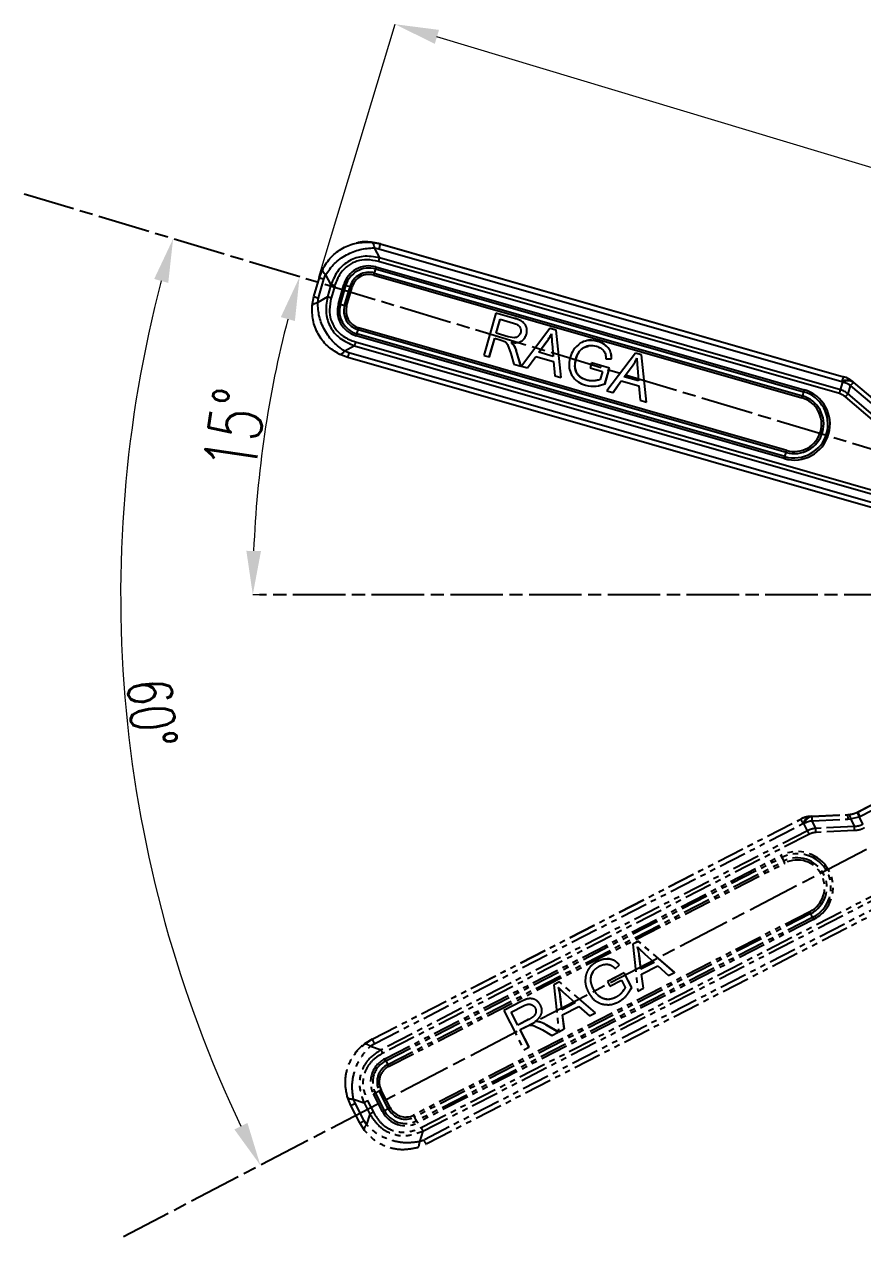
# Model space of a CAD drawing. Header units: millimetres. Extents: x 1726 to 4771, y 590 to 2743.
# Drawn here: x 4107.9 to 4299.6, y 1111.1 to 1388.3 of the extents above; entities that cross this region are included whole.
import ezdxf

# ---------------------------------------------------------------- set-up
doc = ezdxf.new("R2010")
doc.units = ezdxf.units.MM
doc.linetypes.add('AM_ISO08W050', pattern=[18, 12, -1.5, 3, -1.5])
doc.linetypes.add('PHANTOM', pattern=[12.7, 6.35, -1.27, 1.27, -1.27, 1.27, -1.27])
for name, color, linetype, lineweight in [('AM_5', 3, 'Continuous', 25), ('AM_7', 4, 'AM_ISO08W050', 25), ('标注', 3, 'Continuous', 13)]:
    doc.layers.add(name, color=color, linetype=linetype, lineweight=lineweight)
doc.styles.add('SLDTEXTSTYLE1', font='txt.shx', dxfattribs={"width": 0.7, "bigfont": 'gbcbig.shx'})
doc.dimstyles.new('SLDDIMSTYLE12$0', dxfattribs={"dimtxt": 12, "dimasz": 10, "dimexe": 0, "dimexo": 0.0625, "dimgap": 0.875, "dimtad": 1, "dimdec": 1, "dimlfac": 1.8, "dimrnd": 1e-09, "dimzin": 12, "dimdsep": 46, "dimtxsty": 'SLDTEXTSTYLE1', "dimcen": 0.09, "dimdle": 8.16, "dimclrd": 3, "dimclre": 3, "dimadec": 0, "dimazin": 3, "dimtfac": 1, "dimtdec": 1, "dimtofl": 0, "dimtmove": 0, "dimatfit": 3, "dimfxl": 0, "dimfrac": 2, "dimtolj": 1, "dimlwd": 5, "dimlwe": 5, "dimarcsym": 0})
doc.dimstyles.new('SLDDIMSTYLE12$2', dxfattribs={"dimtxt": 12, "dimasz": 10, "dimexe": 0, "dimexo": 0.0625, "dimgap": 0.875, "dimtad": 1, "dimdec": 1, "dimlfac": 1.8, "dimrnd": 1e-09, "dimzin": 12, "dimdsep": 46, "dimtxsty": 'SLDTEXTSTYLE1', "dimcen": 0.09, "dimdle": 8.16, "dimclrd": 3, "dimclre": 3, "dimadec": 0, "dimazin": 3, "dimtfac": 1, "dimtdec": 1, "dimtofl": 0, "dimtmove": 0, "dimatfit": 3, "dimfxl": 0, "dimfrac": 2, "dimtolj": 1, "dimlwd": 5, "dimlwe": 5, "dimarcsym": 0})

# ---------------------------------------------------------------- blocks, each defined once
blk = doc.blocks.new('*D54')
at = {"layer": 'Defpoints', "color": 0, "transparency": 16777216}
for p in [(4107.88, 1349.53), (4130.09, 1267.73), (4412.15, 1257.89), (4412.15, 1257.89), (4130.54, 1111.11)]:
    blk.add_point(p, dxfattribs=at)
at = {"layer": '标注', "color": 3, "linetype": 'Continuous', "lineweight": 5, "transparency": 16777216}
blk.add_arc((4412.15, 1257.89), 282.23, 165.2686, 205.498, dxfattribs=at)
at = {"layer": '标注', "color": 3, "transparency": 16777216}
for points in [[(4137.59, 1330.11), (4140.8, 1329.2), (4141.91, 1339.28)], [(4158.9, 1137.14), (4155.92, 1135.65), (4161.87, 1127.44)]]:
    blk.add_solid(points, dxfattribs=at)
at = {"layer": '标注', "color": 0, "transparency": 16777216, "insert": (4137.11, 1230.91), "char_height": 10, "attachment_point": 5, "rotation": 275.601, "style": 'SLDTEXTSTYLE1'}
blk.add_mtext('\\A1;60%%D', dxfattribs=at)
blk = doc.blocks.new('*D55')
at = {"layer": 'AM_5', "color": 3, "lineweight": 5, "transparency": 16777216}
blk.add_line((4161.58, 1257.92), (4160.13, 1257.92), dxfattribs=at)
at = {"layer": 'AM_5', "color": 3, "linetype": 'Continuous', "lineweight": 5, "transparency": 16777216}
blk.add_arc((4412.04, 1257.92), 251.91, 165.5129, 177.7254, dxfattribs=at)
at = {"layer": 'AM_5', "color": 3, "transparency": 16777216}
for points in [[(4166.54, 1321.39), (4169.75, 1320.49), (4170.83, 1330.57)], [(4162, 1267.88), (4158.66, 1267.95), (4160.13, 1257.92)]]:
    blk.add_solid(points, dxfattribs=at)
at = {"layer": 'Defpoints', "color": 0, "transparency": 16777216}
for p in [(4107.88, 1349.53), (4164.91, 1306.74), (4161.65, 1257.92), (4412.15, 1257.89), (4415.3, 1257.92)]:
    blk.add_point(p, dxfattribs=at)
at = {"layer": 'AM_5', "color": 0, "transparency": 16777216, "insert": (4156.02, 1295.64), "char_height": 12, "attachment_point": 5, "rotation": 81.6192, "style": 'SLDTEXTSTYLE1'}
blk.add_mtext('\\A1;15%%D', dxfattribs=at)
blk = doc.blocks.new('*D36')
at = {"layer": 'AM_5', "color": 3, "linetype": 'Continuous', "lineweight": 5, "transparency": 16777216}
for p, q in [((4175.22, 1330.49), (4192.64, 1388.35)), ((4420.07, 1319.85), (4202.22, 1385.46))]:
    blk.add_line(p, q, dxfattribs=at)
at = {"layer": 'AM_5', "color": 3, "lineweight": 5, "transparency": 16777216}
blk.add_line((4411.89, 1258), (4429.64, 1316.97), dxfattribs=at)
at = {"layer": 'AM_5', "color": 3, "transparency": 16777216}
for points in [[(4202.7, 1387.06), (4201.74, 1383.87), (4192.64, 1388.35)], [(4420.55, 1321.45), (4419.59, 1318.25), (4429.64, 1316.97)]]:
    blk.add_solid(points, dxfattribs=at)
at = {"layer": 'Defpoints', "color": 0, "transparency": 16777216}
for p in [(4192.64, 1388.35), (4175.2, 1330.43), (4411.87, 1257.95)]:
    blk.add_point(p, dxfattribs=at)
at = {"layer": 'AM_5', "color": 0, "transparency": 16777216, "insert": (4313.13, 1359.24), "char_height": 12, "attachment_point": 5, "rotation": 343.2384, "style": 'SLDTEXTSTYLE1'}
blk.add_mtext('\\A1;225', dxfattribs=at)

msp = doc.modelspace()

# ---------------------------------------------------------------- linework, layer by layer
at = {"color": 7, "linetype": 'Continuous', "lineweight": 25}
for p, q in [((4183.839, 1338.311), (4183.798, 1338.302)), ((4187.237, 1338.504), (4189.271, 1338.119)), ((4189.3, 1338.125), (4187.269, 1338.511)), ((4187.91, 1337.223), (4189.132, 1334.969)), ((4187.91, 1337.223), (4188.928, 1337.03)), ((4188.928, 1337.03), (4294.821, 1306.663)), ((4189.3, 1338.125), (4189.271, 1338.119)), ((4189.272, 1338.119), (4295.165, 1307.752)), ((4189.3, 1338.125), (4295.195, 1307.758)), ((4294.235, 1303.89), (4188.879, 1334.103)), ((4294.488, 1304.757), (4189.132, 1334.969)), ((4175.356, 1330.406), (4176.106, 1332.333)), ((4176.404, 1330.089), (4176.778, 1331.052)), ((4176.778, 1331.052), (4178, 1328.799)), ((4187.772, 1330.987), (4285.636, 1302.923)), ((4188.156, 1332.388), (4187.904, 1331.455)), ((4187.904, 1331.455), (4285.768, 1303.39)), ((4188.156, 1332.388), (4286.02, 1304.323)), ((4188.287, 1332.855), (4286.151, 1304.791)), ((4174.116, 1326.08), (4175.356, 1330.406)), ((4175.164, 1325.763), (4176.404, 1330.089)), ((4178, 1328.799), (4177.194, 1325.987)), ((4178.861, 1328.55), (4178.055, 1325.738)), ((4179.688, 1324.451), (4180.928, 1328.776)), ((4180.159, 1324.317), (4181.399, 1328.643)), ((4181.112, 1324.052), (4182.353, 1328.378)), ((4181.399, 1328.643), (4182.353, 1328.378)), ((4181.583, 1323.918), (4182.824, 1328.244)), ((4173.73, 1324.047), (4174.116, 1326.08)), ((4177.194, 1325.987), (4174.97, 1324.746)), ((4174.97, 1324.746), (4175.164, 1325.763)), ((4180.159, 1324.317), (4181.112, 1324.052)), ((4215.692, 1322.311), (4212.917, 1312.632)), ((4215.714, 1322.316), (4215.692, 1322.311)), ((4219.974, 1321.083), (4215.692, 1322.311)), ((4219.996, 1321.088), (4215.714, 1322.316)), ((4215.75, 1317.682), (4216.667, 1320.882)), ((4215.772, 1317.686), (4216.687, 1320.876)), ((4216.667, 1320.882), (4219.722, 1320.006)), ((4219.996, 1321.088), (4219.974, 1321.083)), ((4221.491, 1320.523), (4221.469, 1320.519)), ((4281.631, 1289.027), (4183.767, 1317.091)), ((4183.904, 1317.56), (4184.19, 1318.5)), ((4281.768, 1289.496), (4183.904, 1317.56)), ((4282.053, 1290.436), (4184.19, 1318.5)), ((4282.191, 1290.905), (4184.327, 1318.969)), ((4215.772, 1317.686), (4215.75, 1317.682)), ((4218.508, 1316.891), (4215.75, 1317.682)), ((4218.53, 1316.896), (4215.772, 1317.686)), ((4218.53, 1316.896), (4218.508, 1316.891)), ((4219.864, 1316.663), (4218.508, 1316.891)), ((4228.071, 1318.768), (4221.581, 1310.154)), ((4228.093, 1318.773), (4228.071, 1318.768)), ((4229.45, 1318.373), (4228.071, 1318.768)), ((4229.472, 1318.377), (4228.093, 1318.773)), ((4229.472, 1318.377), (4229.45, 1318.373)), ((4230.62, 1307.562), (4229.45, 1318.373)), ((4230.643, 1307.567), (4229.472, 1318.377)), ((4183.364, 1314.855), (4181.141, 1313.614)), ((4183.364, 1314.855), (4310.947, 1278.268)), ((4183.608, 1315.719), (4311.19, 1279.133)), ((4214.197, 1312.265), (4215.43, 1316.566)), ((4214.219, 1312.269), (4215.449, 1316.561)), ((4215.43, 1316.566), (4216.921, 1316.139)), ((4216.921, 1316.139), (4217.73, 1315.825)), ((4218.332, 1315.14), (4219.13, 1313.035)), ((4220.787, 1315.612), (4220.809, 1315.616)), ((4225.506, 1313.334), (4227.389, 1315.865)), ((4225.529, 1313.339), (4227.411, 1315.87)), ((4227.411, 1315.87), (4227.389, 1315.865)), ((4228.542, 1315.356), (4228.792, 1312.392)), ((4235.795, 1314.438), (4235.773, 1314.433)), ((4235.795, 1314.438), (4236.808, 1314.749)), ((4236.355, 1315.976), (4236.333, 1315.971)), ((4238.992, 1315.819), (4238.97, 1315.814)), ((4241.376, 1314.376), (4241.353, 1314.371)), ((4181.829, 1312.165), (4179.9, 1312.915)), ((4182.106, 1313.239), (4181.141, 1313.614)), ((4310.168, 1275.361), (4181.83, 1312.165)), ((4310.445, 1276.436), (4182.106, 1313.239)), ((4212.917, 1312.632), (4214.197, 1312.265)), ((4214.219, 1312.269), (4214.197, 1312.265)), ((4219.13, 1313.035), (4219.831, 1310.649)), ((4220.531, 1313.316), (4220.509, 1313.311)), ((4221.441, 1310.187), (4220.509, 1313.311)), ((4221.463, 1310.192), (4220.531, 1313.316)), ((4222.934, 1309.766), (4224.845, 1312.396)), ((4222.956, 1309.771), (4224.86, 1312.391)), ((4224.845, 1312.396), (4228.882, 1311.238)), ((4225.529, 1313.339), (4225.506, 1313.334)), ((4228.792, 1312.392), (4225.506, 1313.334)), ((4228.791, 1312.403), (4225.529, 1313.339)), ((4234.042, 1311.876), (4234.019, 1311.871)), ((4240.854, 1311.825), (4242.107, 1311.815)), ((4247.594, 1313.17), (4241.104, 1304.556)), ((4242.13, 1311.82), (4242.107, 1311.815)), ((4247.616, 1313.174), (4247.594, 1313.17)), ((4248.973, 1312.774), (4247.594, 1313.17)), ((4248.995, 1312.779), (4247.616, 1313.174)), ((4248.995, 1312.779), (4248.973, 1312.774)), ((4250.143, 1301.963), (4248.973, 1312.774)), ((4250.165, 1301.968), (4248.995, 1312.779)), ((4219.831, 1310.649), (4221.441, 1310.187)), ((4221.463, 1310.192), (4221.441, 1310.187)), ((4221.581, 1310.154), (4222.934, 1309.766)), ((4222.956, 1309.771), (4222.934, 1309.766)), ((4228.882, 1311.238), (4229.175, 1307.976)), ((4234.16, 1308.734), (4234.138, 1308.729)), ((4237.577, 1310.908), (4237.252, 1309.773)), ((4237.252, 1309.773), (4240.089, 1308.96)), ((4237.6, 1310.913), (4237.577, 1310.908)), ((4241.668, 1309.735), (4237.577, 1310.908)), ((4241.69, 1309.74), (4237.6, 1310.913)), ((4240.089, 1308.96), (4239.571, 1307.152)), ((4240.641, 1306.152), (4241.668, 1309.735)), ((4240.663, 1306.157), (4241.69, 1309.74)), ((4241.69, 1309.74), (4241.668, 1309.735)), ((4245.029, 1307.736), (4246.911, 1310.266)), ((4245.051, 1307.74), (4246.934, 1310.271)), ((4246.934, 1310.271), (4246.911, 1310.266)), ((4248.065, 1309.757), (4248.315, 1306.793)), ((4229.175, 1307.976), (4230.62, 1307.562)), ((4230.643, 1307.567), (4230.62, 1307.562)), ((4236.495, 1306.96), (4236.473, 1306.955)), ((4238.383, 1306.847), (4238.361, 1306.842)), ((4238.976, 1306.958), (4238.383, 1306.847)), ((4239.243, 1305.765), (4240.663, 1306.157)), ((4240.663, 1306.157), (4240.641, 1306.152)), ((4242.457, 1304.168), (4244.367, 1306.797)), ((4242.479, 1304.172), (4244.383, 1306.793)), ((4244.367, 1306.797), (4248.405, 1305.639)), ((4245.051, 1307.74), (4245.029, 1307.736)), ((4248.315, 1306.793), (4245.029, 1307.736)), ((4248.314, 1306.805), (4245.051, 1307.74)), ((4294.488, 1304.757), (4295.01, 1306.501)), ((4294.821, 1306.663), (4295.01, 1306.501)), ((4295.165, 1307.752), (4295.195, 1307.758)), ((4297.265, 1306.624), (4297.295, 1306.631)), ((4297.265, 1306.624), (4297.454, 1306.462)), ((4297.468, 1306.485), (4297.276, 1306.647)), ((4297.295, 1306.631), (4297.486, 1306.469)), ((4297.454, 1306.462), (4303.675, 1301.155)), ((4297.486, 1306.469), (4303.708, 1301.162)), ((4239.236, 1305.702), (4239.259, 1305.706)), ((4241.104, 1304.556), (4242.457, 1304.168)), ((4242.479, 1304.172), (4242.457, 1304.168)), ((4248.405, 1305.639), (4248.698, 1302.378)), ((4286.02, 1304.323), (4285.768, 1303.39)), ((4302.33, 1297.417), (4295.621, 1303.14)), ((4296.229, 1303.848), (4296.787, 1305.71)), ((4302.938, 1298.125), (4296.229, 1303.848)), ((4296.787, 1305.71), (4303.008, 1300.403)), ((4248.698, 1302.378), (4250.143, 1301.963)), ((4250.165, 1301.968), (4250.143, 1301.963)), ((4281.768, 1289.496), (4282.053, 1290.436))]:
    msp.add_line(p, q, dxfattribs=at)
at = {"color": 7, "linetype": 'PHANTOM', "lineweight": 25}
for p, q in [((4298.423, 1208.227), (4308.227, 1213.261)), ((4298.441, 1208.252), (4308.244, 1213.286)), ((4298.918, 1207.198), (4308.721, 1212.232)), ((4187.403, 1156.278), (4285.4, 1206.598)), ((4187.419, 1156.303), (4285.417, 1206.623)), ((4285.4, 1206.598), (4285.417, 1206.623)), ((4287.946, 1207.25), (4287.695, 1207.237)), ((4287.703, 1207.213), (4287.72, 1207.238)), ((4287.703, 1207.213), (4287.952, 1207.224)), ((4287.72, 1207.238), (4287.971, 1207.251)), ((4287.952, 1207.224), (4296.12, 1207.611)), ((4287.971, 1207.251), (4296.139, 1207.638)), ((4287.98, 1206.219), (4296.148, 1206.606)), ((4288.847, 1204.48), (4287.98, 1206.219)), ((4296.12, 1207.611), (4296.139, 1207.638)), ((4296.139, 1207.638), (4296.454, 1207.662)), ((4296.148, 1206.606), (4296.779, 1206.654)), ((4296.779, 1206.654), (4298.714, 1207.096)), ((4296.779, 1206.654), (4297.655, 1204.897)), ((4298.442, 1208.253), (4298.339, 1208.201)), ((4298.339, 1208.201), (4298.441, 1208.252)), ((4298.423, 1208.227), (4298.441, 1208.252)), ((4298.714, 1207.096), (4298.918, 1207.198)), ((4298.714, 1207.096), (4299.574, 1205.371)), ((4187.897, 1155.249), (4285.894, 1205.569)), ((4286.956, 1203.951), (4189.456, 1153.886)), ((4285.894, 1205.569), (4286.143, 1205.58)), ((4286.956, 1203.951), (4286.143, 1205.58)), ((4297.655, 1204.897), (4288.847, 1204.48)), ((4297.697, 1203.965), (4288.888, 1203.547)), ((4287.364, 1203.146), (4189.864, 1153.082)), ((4190.286, 1151.767), (4280.853, 1198.271)), ((4190.511, 1151.336), (4281.077, 1197.84)), ((4281.077, 1197.84), (4281.532, 1196.987)), ((4190.965, 1150.483), (4281.532, 1196.987)), ((4191.19, 1150.052), (4281.756, 1196.556)), ((4198.601, 1136.069), (4316.67, 1196.695)), ((4199.014, 1135.272), (4317.084, 1195.898)), ((4317.972, 1194.219), (4199.203, 1133.233)), ((4318.505, 1193.246), (4199.736, 1132.26)), ((4287.467, 1185.435), (4196.901, 1138.931)), ((4287.688, 1184.999), (4197.122, 1138.495)), ((4288.124, 1184.118), (4197.557, 1137.614)), ((4288.124, 1184.118), (4287.688, 1184.999)), ((4288.345, 1183.683), (4197.778, 1137.179)), ((4248.28, 1178.651), (4247.004, 1177.996)), ((4248.293, 1178.67), (4247.017, 1178.015)), ((4248.293, 1178.67), (4248.28, 1178.651)), ((4256.531, 1171.569), (4248.28, 1178.651)), ((4256.544, 1171.587), (4248.293, 1178.67)), ((4247.017, 1178.015), (4247.004, 1177.996)), ((4247.004, 1177.996), (4248.166, 1167.273)), ((4249.682, 1175.83), (4251.893, 1173.84)), ((4238.919, 1174.041), (4238.906, 1174.023)), ((4241.644, 1174.62), (4241.631, 1174.602)), ((4243.009, 1172.403), (4243.93, 1173.254)), ((4243.943, 1173.273), (4243.93, 1173.254)), ((4248.506, 1175.43), (4248.493, 1175.412)), ((4248.852, 1172.278), (4248.493, 1175.412)), ((4248.865, 1172.297), (4248.506, 1175.43)), ((4251.893, 1173.84), (4248.852, 1172.278)), ((4251.884, 1173.847), (4248.865, 1172.297)), ((4249.012, 1171.141), (4252.748, 1173.06)), ((4252.748, 1173.06), (4255.194, 1170.882)), ((4236.888, 1172.351), (4236.875, 1172.332)), ((4237.532, 1170.847), (4237.519, 1170.828)), ((4237.532, 1170.847), (4238.058, 1171.767)), ((4245.033, 1171.436), (4241.247, 1169.492)), ((4245.046, 1171.455), (4241.26, 1169.511)), ((4245.046, 1171.455), (4245.033, 1171.436)), ((4246.736, 1168.121), (4245.033, 1171.436)), ((4246.749, 1168.139), (4245.046, 1171.455)), ((4248.865, 1172.297), (4248.852, 1172.278)), ((4249.418, 1167.916), (4249.012, 1171.141)), ((4249.431, 1167.935), (4249.026, 1171.148)), ((4255.194, 1170.882), (4256.531, 1171.569)), ((4256.544, 1171.587), (4256.531, 1171.569)), ((4230.213, 1169.374), (4228.937, 1168.719)), ((4228.95, 1168.737), (4228.937, 1168.719)), ((4228.937, 1168.719), (4230.099, 1157.996)), ((4230.226, 1169.393), (4228.95, 1168.737)), ((4230.226, 1169.393), (4230.213, 1169.374)), ((4238.464, 1162.292), (4230.213, 1169.374)), ((4238.477, 1162.31), (4230.226, 1169.393)), ((4238.007, 1167.779), (4237.994, 1167.76)), ((4241.26, 1169.511), (4241.247, 1169.492)), ((4241.247, 1169.492), (4241.787, 1168.442)), ((4241.787, 1168.442), (4244.412, 1169.79)), ((4244.412, 1169.79), (4245.271, 1168.117)), ((4244.97, 1167.569), (4244.614, 1167.082)), ((4245.981, 1166.882), (4246.749, 1168.139)), ((4246.749, 1168.139), (4246.736, 1168.121)), ((4248.166, 1167.273), (4249.418, 1167.916)), ((4249.431, 1167.935), (4249.418, 1167.916)), ((4221.448, 1164.866), (4217.486, 1162.831)), ((4221.461, 1164.884), (4217.499, 1162.85)), ((4221.461, 1164.884), (4221.448, 1164.866)), ((4222.937, 1165.496), (4222.924, 1165.477)), ((4230.439, 1166.153), (4230.426, 1166.135)), ((4230.785, 1163.001), (4230.426, 1166.135)), ((4230.798, 1163.02), (4230.439, 1166.153)), ((4233.826, 1164.562), (4230.785, 1163.001)), ((4233.817, 1164.57), (4230.798, 1163.02)), ((4231.615, 1166.553), (4233.826, 1164.562)), ((4240.243, 1165.569), (4240.23, 1165.55)), ((4243.16, 1165.872), (4243.147, 1165.854)), ((4244.614, 1167.082), (4244.601, 1167.063)), ((4246.02, 1166.831), (4246.033, 1166.85)), ((4217.499, 1162.85), (4217.486, 1162.831)), ((4217.486, 1162.831), (4222.085, 1153.874)), ((4219.175, 1162.456), (4222.002, 1163.908)), ((4220.696, 1159.495), (4219.175, 1162.456)), ((4220.709, 1159.514), (4219.193, 1162.465)), ((4230.798, 1163.02), (4230.785, 1163.001)), ((4230.945, 1161.864), (4234.681, 1163.783)), ((4231.351, 1158.639), (4230.945, 1161.864)), ((4231.364, 1158.658), (4230.959, 1161.871)), ((4234.681, 1163.783), (4237.127, 1161.605)), ((4237.127, 1161.605), (4238.464, 1162.292)), ((4238.477, 1162.31), (4238.464, 1162.292)), ((4223.248, 1160.805), (4220.696, 1159.495)), ((4220.709, 1159.514), (4220.696, 1159.495)), ((4223.261, 1160.824), (4220.709, 1159.514)), ((4221.225, 1158.463), (4222.605, 1159.171)), ((4222.605, 1159.171), (4223.41, 1159.496)), ((4224.393, 1161.567), (4223.248, 1160.805)), ((4223.261, 1160.824), (4223.248, 1160.805)), ((4224.318, 1159.408), (4226.34, 1158.42)), ((4225.785, 1161.432), (4225.798, 1161.451)), ((4227.17, 1159.583), (4227.157, 1159.564)), ((4229.974, 1157.924), (4227.157, 1159.564)), ((4229.987, 1157.943), (4227.17, 1159.583)), ((4185.656, 1155.167), (4187.402, 1156.278)), ((4187.419, 1156.303), (4185.674, 1155.194)), ((4187.419, 1156.303), (4187.402, 1156.278)), ((4223.27, 1154.482), (4221.225, 1158.463)), ((4223.283, 1154.501), (4221.243, 1158.472)), ((4226.34, 1158.42), (4228.484, 1157.159)), ((4228.484, 1157.159), (4229.974, 1157.924)), ((4229.987, 1157.943), (4229.974, 1157.924)), ((4230.099, 1157.996), (4231.351, 1158.639)), ((4231.364, 1158.658), (4231.351, 1158.639)), ((4187.023, 1154.693), (4187.897, 1155.249)), ((4187.023, 1154.693), (4189.456, 1153.886)), ((4222.085, 1153.874), (4223.27, 1154.482)), ((4223.283, 1154.501), (4223.27, 1154.482)), ((4183.31, 1152.701), (4183.286, 1152.667)), ((4190.511, 1151.336), (4190.965, 1150.483)), ((4182.534, 1141.132), (4181.761, 1143.05)), ((4183.128, 1142.576), (4185.561, 1141.769)), ((4183.515, 1141.618), (4183.128, 1142.576)), ((4189.767, 1139.754), (4187.712, 1143.757)), ((4188.147, 1143.981), (4189.023, 1144.441)), ((4190.202, 1139.978), (4188.147, 1143.981)), ((4191.079, 1140.438), (4189.023, 1144.441)), ((4191.514, 1140.662), (4189.458, 1144.665)), ((4184.589, 1137.129), (4182.534, 1141.132)), ((4185.57, 1137.615), (4183.515, 1141.618)), ((4185.561, 1141.769), (4186.897, 1139.167)), ((4186.359, 1142.177), (4187.695, 1139.575)), ((4190.202, 1139.978), (4191.079, 1140.438)), ((4185.699, 1135.382), (4184.589, 1137.129)), ((4186.125, 1136.741), (4185.57, 1137.615)), ((4186.897, 1139.167), (4186.125, 1136.741)), ((4197.557, 1137.614), (4197.122, 1138.495)), ((4199.014, 1135.272), (4198.242, 1132.846)), ((4199.203, 1133.233), (4198.242, 1132.846))]:
    msp.add_line(p, q, dxfattribs=at)
at = {"color": 7, "linetype": 'Continuous', "lineweight": 25}
for centre, radius, start, end in [((4186.647, 1327.137), 5.949, 73.99917, 164.00247), ((4186.65, 1327.137), 5.462, 73.99917, 164.00247), ((4186.667, 1327.141), 4.488, 73.99917, 164.00247), ((4186.67, 1327.141), 4.001, 73.99917, 164.00247), ((4152.703, 1341.098), 36.498, 343.91719, 344.67981), ((4223.355, 1322.745), 36.496, 163.9172, 164.67984), ((4200.262, 1396.005), 69.954, 253.95603, 254.35706), ((4163.489, 1261.011), 69.958, 73.95602, 74.35704), ((4185.407, 1322.811), 5.95, 164.00083, 253.99752), ((4199.022, 1391.68), 69.954, 253.95603, 254.35706), ((4185.41, 1322.811), 5.463, 164.00075, 253.99756), ((4185.427, 1322.815), 4.488, 164.00075, 253.99757), ((4162.249, 1256.685), 69.958, 73.95602, 74.35704), ((4185.43, 1322.815), 4.001, 164.00056, 253.99766), ((4219.485, 1306.905), 37.142, 163.32881, 164.08236), ((4148.608, 1329.156), 37.142, 343.32882, 344.08236), ((4310.498, 1302.314), 16.269, 160.47239, 164.49357), ((4296.01, 1304.564), 2.413, 58.66161, 119.51448), ((4296.199, 1304.401), 2.413, 58.66153, 119.51425), ((4293.105, 1299.83), 6.938, 57.94933, 74.06129), ((4293.614, 1302.345), 5.625, 49.53467, 73.99864), ((4293.644, 1302.351), 5.625, 49.53467, 73.99864), ((4312.082, 1292.812), 20.008, 136.98242, 139.86093), ((4283.891, 1296.909), 8.2, 254.00246, 74), ((4283.894, 1296.91), 7.713, 254.00238, 74.00008), ((4283.911, 1296.913), 6.738, 254.00253, 73.99993), ((4250.567, 1313.034), 36.497, 343.91719, 344.67983), ((4321.22, 1294.68), 36.497, 163.91719, 164.67983), ((4283.913, 1296.914), 6.251, 254.00255, 73.99991), ((4317.348, 1278.841), 37.141, 163.32879, 164.08235), ((4246.471, 1301.092), 37.143, 343.32883, 344.08237)]:
    msp.add_arc(centre, radius, start, end, dxfattribs=at)
at = {"color": 7, "linetype": 'PHANTOM', "lineweight": 25}
for centre, radius, start, end in [((4287.969, 1201.594), 5.625, 92.71551, 117.17948), ((4300.302, 1213.125), 16.269, 203.65323, 207.67441), ((4287.987, 1201.619), 5.625, 92.71551, 117.17948), ((4288.198, 1204.851), 2.413, 101.84245, 162.69532), ((4288.447, 1204.862), 2.413, 101.84237, 162.69509), ((4289.319, 1199.412), 6.938, 101.13017, 117.24213), ((4307.959, 1207.281), 20.008, 180.16327, 183.04177), ((4316.127, 1207.668), 20.007, 180.16315, 183.04177), ((4313.325, 1214.754), 16.269, 203.65317, 207.67445), ((4284.599, 1190.977), 8.2, 297.1833, 117.18084), ((4313.344, 1214.896), 36.497, 207.09803, 207.86067), ((4284.6, 1190.979), 7.713, 297.18322, 117.18092), ((4284.61, 1190.993), 6.738, 297.18337, 117.18077), ((4249.265, 1179.931), 36.497, 27.09803, 27.86067), ((4284.612, 1190.996), 6.251, 297.18339, 117.18075), ((4254.45, 1168.42), 37.143, 26.50967, 27.26321), ((4321.359, 1200.696), 37.141, 206.50963, 207.26319), ((4193.004, 1146.474), 5.949, 117.18001, 207.18331), ((4193.006, 1146.477), 5.462, 117.18001, 207.18331), ((4222.776, 1168.391), 36.496, 207.09805, 207.86068), ((4193.015, 1146.491), 4.488, 117.18001, 207.18331), ((4193.017, 1146.493), 4.001, 117.18001, 207.18331), ((4158.698, 1133.427), 36.498, 27.09803, 27.86065), ((4155.805, 1206.01), 69.954, 297.13687, 297.5379), ((4221.367, 1082.408), 69.958, 117.13686, 117.53788), ((4157.86, 1202.007), 69.954, 297.13687, 297.5379), ((4195.06, 1142.472), 5.95, 207.18167, 297.17837), ((4195.062, 1142.474), 5.463, 207.18159, 297.1784), ((4223.423, 1078.405), 69.958, 117.13686, 117.53788), ((4195.072, 1142.488), 4.488, 207.18159, 297.17841), ((4195.073, 1142.49), 4.001, 207.1814, 297.1785), ((4163.885, 1121.917), 37.142, 26.50966, 27.2632), ((4230.794, 1154.193), 37.142, 206.50966, 207.26321)]:
    msp.add_arc(centre, radius, start, end, dxfattribs=at)
at = {"color": 7, "linetype": 'Continuous', "lineweight": 25}
for points, knots in [([(4176.106, 1332.333), (4176.697, 1333.299), (4177.875, 1335.224), (4180.637, 1337.275), (4183.842, 1338.532), (4186.102, 1338.513), (4187.237, 1338.504)], [0, 0, 0, 0, 0.2509207, 0.5000162, 0.7490448, 1, 1, 1, 1]), ([(4176.778, 1331.052), (4177.41, 1331.941), (4178.669, 1333.713), (4181.463, 1335.701), (4184.635, 1337.02), (4186.815, 1337.155), (4187.91, 1337.223)], [0, 0, 0, 0, 0.2509209, 0.5000162, 0.7490448, 1, 1, 1, 1]), ([(4187.269, 1338.511), (4186.116, 1338.611), (4184.94, 1338.714), (4183.862, 1338.309), (4183.841, 1338.301)], [0, 0, 0, 0, 0.9811751, 1, 1, 1, 1]), ([(4187.237, 1338.504), (4187.374, 1338.434), (4187.649, 1338.295), (4187.823, 1337.58), (4187.91, 1337.223)], [0, 0, 0, 0, 0.5000005, 1, 1, 1, 1]), ([(4189.132, 1334.969), (4187.86, 1335.175), (4185.503, 1335.556), (4182.129, 1334.444), (4179.414, 1332.17), (4178.494, 1329.978), (4178, 1328.799)], [0, 0, 0, 0, 0.2702915, 0.5008839, 0.7316205, 1, 1, 1, 1]), ([(4188.879, 1334.103), (4187.999, 1334.291), (4186.362, 1334.639), (4183.961, 1334.281), (4181.812, 1333.24), (4179.903, 1331.327), (4179.226, 1329.523), (4178.861, 1328.55)], [0, 0, 0, 0, 0.2085412, 0.3881399, 0.5544367, 0.759769, 1, 1, 1, 1]), ([(4176.106, 1332.333), (4176.081, 1332.175), (4176.032, 1331.857), (4176.528, 1331.322), (4176.778, 1331.052)], [0, 0, 0, 0, 0.49686735, 1, 1, 1, 1]), ([(4177.194, 1325.987), (4176.988, 1324.715), (4176.606, 1322.357), (4177.72, 1318.983), (4179.995, 1316.269), (4182.186, 1315.349), (4183.364, 1314.855)], [0, 0, 0, 0, 0.2705363, 0.5011773, 0.7319034, 1, 1, 1, 1]), ([(4178.055, 1325.738), (4177.867, 1324.858), (4177.519, 1323.219), (4177.878, 1320.817), (4178.919, 1318.668), (4180.833, 1316.761), (4182.636, 1316.084), (4183.608, 1315.719)], [0, 0, 0, 0, 0.20872371, 0.38836947, 0.55468562, 0.75997191, 1, 1, 1, 1]), ([(4179.9, 1312.915), (4178.933, 1313.508), (4177.005, 1314.688), (4174.953, 1317.451), (4173.697, 1320.655), (4173.719, 1322.914), (4173.73, 1324.047)], [0, 0, 0, 0, 0.2509467, 0.4999848, 0.7490685, 1, 1, 1, 1]), ([(4173.73, 1324.048), (4173.792, 1324.19), (4173.916, 1324.474), (4174.619, 1324.656), (4174.97, 1324.746)], [0, 0, 0, 0, 0.50000085, 1, 1, 1, 1]), ([(4181.141, 1313.614), (4180.248, 1314.249), (4178.468, 1315.512), (4176.477, 1318.31), (4175.161, 1321.479), (4175.034, 1323.655), (4174.97, 1324.746)], [0, 0, 0, 0, 0.2509467, 0.4999847, 0.7490684, 1, 1, 1, 1]), ([(4219.722, 1320.006), (4220.031, 1319.901), (4220.479, 1319.749), (4220.974, 1319.394), (4221.128, 1319.166), (4221.2, 1319.06)], [0, 0, 0, 0, 0.5431864, 0.7867589, 1, 1, 1, 1]), ([(4221.469, 1320.519), (4221.232, 1320.629), (4220.748, 1320.855), (4220.236, 1321.006), (4219.974, 1321.083)], [0, 0, 0, 0, 0.4889255, 1, 1, 1, 1]), ([(4221.491, 1320.523), (4221.254, 1320.634), (4220.77, 1320.86), (4220.258, 1321.011), (4219.996, 1321.088)], [0, 0, 0, 0, 0.4889255, 1, 1, 1, 1]), ([(4222.309, 1319.797), (4222.173, 1319.955), (4221.929, 1320.239), (4221.61, 1320.433), (4221.469, 1320.519)], [0, 0, 0, 0, 0.5575462, 1, 1, 1, 1]), ([(4222.753, 1318.722), (4222.705, 1318.944), (4222.623, 1319.331), (4222.403, 1319.657), (4222.309, 1319.797)], [0, 0, 0, 0, 0.5738958, 1, 1, 1, 1]), ([(4219.191, 1315.588), (4219.518, 1315.556), (4220.125, 1315.498), (4220.983, 1315.622), (4221.737, 1315.959), (4222.359, 1316.582), (4222.565, 1317.152), (4222.674, 1317.452)], [0, 0, 0, 0, 0.2248507, 0.4169148, 0.5876668, 0.7832367, 1, 1, 1, 1]), ([(4220.786, 1316.994), (4220.645, 1316.902), (4220.364, 1316.72), (4220.031, 1316.682), (4219.864, 1316.663)], [0, 0, 0, 0, 0.50112496, 1, 1, 1, 1]), ([(4221.353, 1317.824), (4221.293, 1317.662), (4221.173, 1317.338), (4220.915, 1317.108), (4220.786, 1316.994)], [0, 0, 0, 0, 0.5017512, 1, 1, 1, 1]), ([(4221.2, 1319.06), (4221.287, 1318.859), (4221.415, 1318.562), (4221.423, 1318.131), (4221.376, 1317.927), (4221.353, 1317.824)], [0, 0, 0, 0, 0.508701, 0.7517829, 1, 1, 1, 1]), ([(4222.674, 1317.452), (4222.727, 1317.69), (4222.82, 1318.11), (4222.773, 1318.537), (4222.753, 1318.722)], [0, 0, 0, 0, 0.5655054, 1, 1, 1, 1]), ([(4227.389, 1315.865), (4227.595, 1316.161), (4227.975, 1316.707), (4228.285, 1317.297), (4228.426, 1317.567)], [0, 0, 0, 0, 0.5419592, 1, 1, 1, 1]), ([(4227.411, 1315.87), (4227.617, 1316.166), (4227.998, 1316.712), (4228.307, 1317.301), (4228.449, 1317.571)], [0, 0, 0, 0, 0.5419592, 1, 1, 1, 1]), ([(4228.426, 1317.567), (4228.435, 1317.206), (4228.454, 1316.468), (4228.512, 1315.732), (4228.542, 1315.356)], [0, 0, 0, 0, 0.4886907, 1, 1, 1, 1]), ([(4217.73, 1315.825), (4217.83, 1315.746), (4218.071, 1315.554), (4218.236, 1315.293), (4218.332, 1315.14)], [0, 0, 0, 0, 0.4142729, 1, 1, 1, 1]), ([(4220.509, 1313.311), (4220.334, 1313.852), (4220.057, 1314.714), (4219.425, 1315.351), (4219.191, 1315.588)], [0, 0, 0, 0, 0.628575, 1, 1, 1, 1]), ([(4220.531, 1313.316), (4220.357, 1313.857), (4220.079, 1314.719), (4219.448, 1315.356), (4219.213, 1315.593)], [0, 0, 0, 0, 0.628575, 1, 1, 1, 1]), ([(4234.987, 1315.421), (4234.412, 1314.949), (4233.343, 1314.072), (4232.892, 1312.77), (4232.684, 1312.169)], [0, 0, 0, 0, 0.5381648, 1, 1, 1, 1]), ([(4234.019, 1311.871), (4234.212, 1312.408), (4234.491, 1313.182), (4235.172, 1314.009), (4235.575, 1314.294), (4235.773, 1314.433)], [0, 0, 0, 0, 0.5344662, 0.7714045, 1, 1, 1, 1]), ([(4234.042, 1311.876), (4234.252, 1312.482), (4234.608, 1313.505), (4235.451, 1314.168), (4235.795, 1314.438)], [0, 0, 0, 0, 0.5921782, 1, 1, 1, 1]), ([(4238.97, 1315.814), (4238.558, 1315.911), (4237.775, 1316.094), (4236.375, 1316.08), (4235.507, 1315.667), (4234.987, 1315.421)], [0, 0, 0, 0, 0.308178, 0.5862676, 1, 1, 1, 1]), ([(4235.773, 1314.433), (4235.985, 1314.545), (4236.408, 1314.768), (4237.401, 1314.975), (4238.154, 1314.825), (4238.671, 1314.722)], [0, 0, 0, 0, 0.2394886, 0.4785859, 1, 1, 1, 1]), ([(4238.992, 1315.819), (4238.582, 1315.908), (4237.803, 1316.078), (4236.879, 1316.14), (4236.448, 1315.966), (4236.37, 1315.934)], [0, 0, 0, 0, 0.4764978, 0.9064737, 1, 1, 1, 1]), ([(4238.671, 1314.722), (4238.985, 1314.612), (4239.598, 1314.397), (4240.063, 1313.945), (4240.289, 1313.725)], [0, 0, 0, 0, 0.512975, 1, 1, 1, 1]), ([(4241.353, 1314.371), (4240.986, 1314.72), (4240.294, 1315.375), (4239.392, 1315.674), (4238.97, 1315.814)], [0, 0, 0, 0, 0.5318982, 1, 1, 1, 1]), ([(4241.376, 1314.376), (4241.008, 1314.724), (4240.317, 1315.379), (4239.414, 1315.679), (4238.992, 1315.819)], [0, 0, 0, 0, 0.53189815, 1, 1, 1, 1]), ([(4242.107, 1311.815), (4242.102, 1312.357), (4242.092, 1313.289), (4241.571, 1314.052), (4241.353, 1314.371)], [0, 0, 0, 0, 0.5814657, 1, 1, 1, 1]), ([(4242.13, 1311.82), (4242.124, 1312.362), (4242.115, 1313.294), (4241.594, 1314.057), (4241.376, 1314.376)], [0, 0, 0, 0, 0.5814657, 1, 1, 1, 1]), ([(4179.9, 1312.915), (4180.051, 1312.896), (4180.354, 1312.856), (4180.877, 1313.361), (4181.141, 1313.614)], [0, 0, 0, 0, 0.4968674, 1, 1, 1, 1]), ([(4232.684, 1312.169), (4232.518, 1311.372), (4232.233, 1309.997), (4232.774, 1308.716), (4233.001, 1308.177)], [0, 0, 0, 0, 0.5794862, 1, 1, 1, 1]), ([(4234.138, 1308.729), (4234.044, 1308.954), (4233.852, 1309.412), (4233.717, 1310.489), (4233.895, 1311.304), (4234.019, 1311.871)], [0, 0, 0, 0, 0.2264152, 0.4626215, 1, 1, 1, 1]), ([(4234.16, 1308.734), (4233.988, 1309.275), (4233.657, 1310.313), (4233.917, 1311.37), (4234.042, 1311.876)], [0, 0, 0, 0, 0.520635, 1, 1, 1, 1]), ([(4240.289, 1313.725), (4240.384, 1313.601), (4240.576, 1313.348), (4240.832, 1312.712), (4240.845, 1312.188), (4240.854, 1311.825)], [0, 0, 0, 0, 0.23103556, 0.46846759, 1, 1, 1, 1]), ([(4246.911, 1310.266), (4247.118, 1310.562), (4247.498, 1311.109), (4247.807, 1311.698), (4247.949, 1311.968)], [0, 0, 0, 0, 0.54195929, 1, 1, 1, 1]), ([(4246.934, 1310.271), (4247.14, 1310.567), (4247.52, 1311.114), (4247.83, 1311.703), (4247.971, 1311.973)], [0, 0, 0, 0, 0.5419593, 1, 1, 1, 1]), ([(4247.949, 1311.968), (4247.958, 1311.607), (4247.977, 1310.869), (4248.035, 1310.133), (4248.065, 1309.757)], [0, 0, 0, 0, 0.4886908, 1, 1, 1, 1]), ([(4236.473, 1306.955), (4235.971, 1307.142), (4235.243, 1307.413), (4234.499, 1308.113), (4234.258, 1308.525), (4234.138, 1308.729)], [0, 0, 0, 0, 0.5264104, 0.7642346, 1, 1, 1, 1]), ([(4236.495, 1306.96), (4235.927, 1307.167), (4234.955, 1307.522), (4234.394, 1308.378), (4234.16, 1308.734)], [0, 0, 0, 0, 0.5837878, 1, 1, 1, 1]), ([(4233.001, 1308.177), (4233.448, 1307.577), (4234.28, 1306.459), (4235.59, 1306.003), (4236.196, 1305.792)], [0, 0, 0, 0, 0.53725916, 1, 1, 1, 1]), ([(4236.196, 1305.792), (4237.019, 1305.652), (4238.537, 1305.395), (4239.98, 1305.914), (4240.641, 1306.152)], [0, 0, 0, 0, 0.5424178, 1, 1, 1, 1]), ([(4238.361, 1306.842), (4238.042, 1306.808), (4237.406, 1306.742), (4236.783, 1306.884), (4236.473, 1306.955)], [0, 0, 0, 0, 0.5020846, 1, 1, 1, 1]), ([(4238.383, 1306.847), (4238.025, 1306.812), (4237.389, 1306.749), (4236.767, 1306.896), (4236.495, 1306.96)], [0, 0, 0, 0, 0.5618251, 1, 1, 1, 1]), ([(4239.571, 1307.152), (4239.431, 1307.095), (4239.042, 1306.939), (4238.627, 1306.88), (4238.361, 1306.842)], [0, 0, 0, 0, 0.3598376, 1, 1, 1, 1]), ([(4295.621, 1303.14), (4295.38, 1303.323), (4294.956, 1303.645), (4294.453, 1303.816), (4294.235, 1303.89)], [0, 0, 0, 0, 0.56777287, 1, 1, 1, 1]), ([(4296.229, 1303.848), (4295.959, 1304.045), (4295.424, 1304.435), (4294.798, 1304.65), (4294.488, 1304.757)], [0, 0, 0, 0, 0.50495342, 1, 1, 1, 1])]:
    msp.add_open_spline(points, degree=3, knots=knots, dxfattribs=at)
for points in [[(4189.272, 1338.119), (4189.252, 1338.069), (4189.212, 1337.969), (4189.023, 1337.343), (4188.928, 1337.03)], [(4188.879, 1334.103), (4188.903, 1334.187), (4188.951, 1334.354), (4189.02, 1334.591), (4189.083, 1334.805), (4189.115, 1334.915), (4189.132, 1334.969)], [(4175.356, 1330.406), (4175.399, 1330.391), (4175.484, 1330.36), (4176.097, 1330.179), (4176.404, 1330.089)], [(4178.861, 1328.55), (4178.777, 1328.574), (4178.61, 1328.622), (4178.374, 1328.69), (4178.162, 1328.751), (4178.054, 1328.783), (4178, 1328.799)], [(4174.116, 1326.08), (4174.159, 1326.065), (4174.244, 1326.034), (4174.857, 1325.853), (4175.164, 1325.763)], [(4178.055, 1325.738), (4177.971, 1325.762), (4177.804, 1325.81), (4177.568, 1325.878), (4177.356, 1325.94), (4177.248, 1325.971), (4177.194, 1325.987)], [(4183.608, 1315.719), (4183.584, 1315.636), (4183.536, 1315.468), (4183.469, 1315.232), (4183.409, 1315.019), (4183.379, 1314.91), (4183.364, 1314.855)], [(4182.106, 1313.239), (4182.022, 1312.928), (4181.853, 1312.307), (4181.838, 1312.212), (4181.83, 1312.165)], [(4294.235, 1303.89), (4294.259, 1303.974), (4294.307, 1304.141), (4294.376, 1304.378), (4294.439, 1304.592), (4294.471, 1304.702), (4294.488, 1304.757)], [(4295.621, 1303.14), (4295.68, 1303.21), (4295.799, 1303.348), (4295.966, 1303.544), (4296.116, 1303.718), (4296.191, 1303.805), (4296.229, 1303.848)]]:
    msp.add_open_spline(points, degree=3, dxfattribs=at)
at = {"color": 7, "linetype": 'PHANTOM', "lineweight": 25}
for points, knots in [([(4296.12, 1207.611), (4296.179, 1207.614), (4296.285, 1207.62), (4296.389, 1207.631), (4296.436, 1207.635)], [0, 0, 0, 0, 0.5576718, 1, 1, 1, 1]), ([(4296.436, 1207.635), (4296.766, 1207.685), (4297.416, 1207.782), (4298.023, 1208.046), (4298.322, 1208.176)], [0, 0, 0, 0, 0.5083155, 1, 1, 1, 1]), ([(4296.436, 1207.635), (4296.483, 1207.591), (4296.579, 1207.504), (4296.713, 1206.937), (4296.78, 1206.654)], [0, 0, 0, 0, 0.5008043, 1, 1, 1, 1]), ([(4296.454, 1207.662), (4296.784, 1207.711), (4297.433, 1207.807), (4298.04, 1208.071), (4298.339, 1208.201)], [0, 0, 0, 0, 0.50800634, 1, 1, 1, 1]), ([(4298.322, 1208.176), (4298.341, 1208.185), (4298.375, 1208.202), (4298.409, 1208.219), (4298.423, 1208.227)], [0, 0, 0, 0, 0.5601455, 1, 1, 1, 1]), ([(4298.322, 1208.176), (4298.326, 1208.118), (4298.334, 1208.003), (4298.587, 1207.398), (4298.714, 1207.096)], [0, 0, 0, 0, 0.5, 1, 1, 1, 1]), ([(4288.847, 1204.48), (4288.515, 1204.438), (4287.859, 1204.356), (4287.255, 1204.085), (4286.956, 1203.951)], [0, 0, 0, 0, 0.50495342, 1, 1, 1, 1]), ([(4288.888, 1203.547), (4288.587, 1203.516), (4288.058, 1203.46), (4287.574, 1203.241), (4287.364, 1203.146)], [0, 0, 0, 0, 0.56777287, 1, 1, 1, 1]), ([(4299.574, 1205.371), (4299.273, 1205.239), (4298.661, 1204.971), (4297.994, 1204.922), (4297.655, 1204.897)], [0, 0, 0, 0, 0.4914989, 1, 1, 1, 1]), ([(4299.983, 1204.567), (4299.625, 1204.408), (4298.896, 1204.084), (4298.102, 1204.005), (4297.697, 1203.965)], [0, 0, 0, 0, 0.4902935, 1, 1, 1, 1]), ([(4248.085, 1177.363), (4248.338, 1177.106), (4248.857, 1176.58), (4249.403, 1176.084), (4249.682, 1175.83)], [0, 0, 0, 0, 0.4886908, 1, 1, 1, 1]), ([(4248.493, 1175.412), (4248.441, 1175.769), (4248.344, 1176.427), (4248.166, 1177.069), (4248.085, 1177.363)], [0, 0, 0, 0, 0.54195929, 1, 1, 1, 1]), ([(4248.506, 1175.43), (4248.454, 1175.787), (4248.357, 1176.446), (4248.179, 1177.088), (4248.098, 1177.381)], [0, 0, 0, 0, 0.5419593, 1, 1, 1, 1]), ([(4238.906, 1174.023), (4238.539, 1173.811), (4237.843, 1173.409), (4236.832, 1172.441), (4236.48, 1171.546), (4236.27, 1171.011)], [0, 0, 0, 0, 0.308178, 0.5862676, 1, 1, 1, 1]), ([(4238.919, 1174.041), (4238.559, 1173.826), (4237.874, 1173.416), (4237.158, 1172.83), (4236.963, 1172.407), (4236.928, 1172.332)], [0, 0, 0, 0, 0.4764978, 0.9064737, 1, 1, 1, 1]), ([(4237.519, 1170.828), (4237.597, 1171.054), (4237.754, 1171.507), (4238.336, 1172.338), (4238.988, 1172.743), (4239.435, 1173.021)], [0, 0, 0, 0, 0.2394886, 0.4785859, 1, 1, 1, 1]), ([(4241.631, 1174.602), (4241.124, 1174.604), (4240.172, 1174.608), (4239.309, 1174.209), (4238.906, 1174.023)], [0, 0, 0, 0, 0.5318982, 1, 1, 1, 1]), ([(4241.644, 1174.62), (4241.137, 1174.623), (4240.185, 1174.627), (4239.322, 1174.228), (4238.919, 1174.041)], [0, 0, 0, 0, 0.53189815, 1, 1, 1, 1]), ([(4239.435, 1173.021), (4239.739, 1173.156), (4240.333, 1173.419), (4240.981, 1173.408), (4241.297, 1173.402)], [0, 0, 0, 0, 0.512975, 1, 1, 1, 1]), ([(4241.297, 1173.402), (4241.451, 1173.376), (4241.764, 1173.324), (4242.386, 1173.035), (4242.754, 1172.661), (4243.009, 1172.403)], [0, 0, 0, 0, 0.23103556, 0.46846759, 1, 1, 1, 1]), ([(4243.93, 1173.254), (4243.555, 1173.645), (4242.91, 1174.318), (4242.008, 1174.518), (4241.631, 1174.602)], [0, 0, 0, 0, 0.5814657, 1, 1, 1, 1]), ([(4243.943, 1173.273), (4243.568, 1173.664), (4242.923, 1174.337), (4242.021, 1174.537), (4241.644, 1174.62)], [0, 0, 0, 0, 0.5814657, 1, 1, 1, 1]), ([(4236.27, 1171.011), (4236.174, 1170.273), (4235.995, 1168.901), (4236.557, 1167.644), (4236.816, 1167.063)], [0, 0, 0, 0, 0.5381648, 1, 1, 1, 1]), ([(4237.994, 1167.76), (4237.767, 1168.283), (4237.441, 1169.038), (4237.371, 1170.108), (4237.471, 1170.591), (4237.519, 1170.828)], [0, 0, 0, 0, 0.5344662, 0.7714045, 1, 1, 1, 1]), ([(4238.007, 1167.779), (4237.746, 1168.365), (4237.305, 1169.354), (4237.466, 1170.415), (4237.532, 1170.847)], [0, 0, 0, 0, 0.5921782, 1, 1, 1, 1]), ([(4230.018, 1168.086), (4230.271, 1167.829), (4230.79, 1167.303), (4231.336, 1166.807), (4231.615, 1166.553)], [0, 0, 0, 0, 0.4886907, 1, 1, 1, 1]), ([(4230.426, 1166.135), (4230.374, 1166.492), (4230.277, 1167.15), (4230.099, 1167.792), (4230.018, 1168.086)], [0, 0, 0, 0, 0.5419592, 1, 1, 1, 1]), ([(4230.439, 1166.153), (4230.387, 1166.51), (4230.29, 1167.169), (4230.112, 1167.811), (4230.031, 1168.104)], [0, 0, 0, 0, 0.5419592, 1, 1, 1, 1]), ([(4240.23, 1165.55), (4240.008, 1165.649), (4239.555, 1165.852), (4238.719, 1166.545), (4238.291, 1167.262), (4237.994, 1167.76)], [0, 0, 0, 0, 0.2264152, 0.4626215, 1, 1, 1, 1]), ([(4240.243, 1165.569), (4239.747, 1165.845), (4238.795, 1166.376), (4238.262, 1167.324), (4238.007, 1167.779)], [0, 0, 0, 0, 0.520635, 1, 1, 1, 1]), ([(4243.741, 1164.816), (4244.437, 1165.278), (4245.72, 1166.129), (4246.417, 1167.495), (4246.736, 1168.121)], [0, 0, 0, 0, 0.5424178, 1, 1, 1, 1]), ([(4245.271, 1168.117), (4245.208, 1167.981), (4245.032, 1167.601), (4244.769, 1167.273), (4244.601, 1167.063)], [0, 0, 0, 0, 0.3598376, 1, 1, 1, 1]), ([(4222.924, 1165.477), (4222.676, 1165.396), (4222.169, 1165.229), (4221.692, 1164.989), (4221.448, 1164.866)], [0, 0, 0, 0, 0.4889255, 1, 1, 1, 1]), ([(4222.937, 1165.496), (4222.689, 1165.414), (4222.182, 1165.248), (4221.705, 1165.007), (4221.461, 1164.884)], [0, 0, 0, 0, 0.4889255, 1, 1, 1, 1]), ([(4224.031, 1165.526), (4223.824, 1165.548), (4223.452, 1165.588), (4223.086, 1165.511), (4222.924, 1165.477)], [0, 0, 0, 0, 0.5575462, 1, 1, 1, 1]), ([(4225.09, 1165.046), (4224.904, 1165.175), (4224.579, 1165.4), (4224.195, 1165.489), (4224.031, 1165.526)], [0, 0, 0, 0, 0.5738958, 1, 1, 1, 1]), ([(4225.902, 1164.066), (4225.778, 1164.276), (4225.558, 1164.646), (4225.232, 1164.925), (4225.09, 1165.046)], [0, 0, 0, 0, 0.5655054, 1, 1, 1, 1]), ([(4236.816, 1167.063), (4237.241, 1166.369), (4237.974, 1165.171), (4239.245, 1164.607), (4239.779, 1164.369)], [0, 0, 0, 0, 0.5794862, 1, 1, 1, 1]), ([(4239.779, 1164.369), (4240.516, 1164.237), (4241.887, 1163.992), (4243.155, 1164.555), (4243.741, 1164.816)], [0, 0, 0, 0, 0.53725916, 1, 1, 1, 1]), ([(4243.147, 1165.854), (4242.653, 1165.647), (4241.937, 1165.347), (4240.915, 1165.348), (4240.458, 1165.483), (4240.23, 1165.55)], [0, 0, 0, 0, 0.5264104, 0.7642346, 1, 1, 1, 1]), ([(4243.16, 1165.872), (4242.604, 1165.635), (4241.652, 1165.229), (4240.657, 1165.469), (4240.243, 1165.569)], [0, 0, 0, 0, 0.5837878, 1, 1, 1, 1]), ([(4244.601, 1167.063), (4244.391, 1166.82), (4243.973, 1166.337), (4243.422, 1166.014), (4243.147, 1165.854)], [0, 0, 0, 0, 0.5020846, 1, 1, 1, 1]), ([(4244.614, 1167.082), (4244.377, 1166.812), (4243.956, 1166.331), (4243.402, 1166.012), (4243.16, 1165.872)], [0, 0, 0, 0, 0.5618251, 1, 1, 1, 1]), ([(4222.002, 1163.908), (4222.299, 1164.043), (4222.729, 1164.239), (4223.333, 1164.318), (4223.601, 1164.258), (4223.727, 1164.23)], [0, 0, 0, 0, 0.5431864, 0.7867589, 1, 1, 1, 1]), ([(4223.727, 1164.23), (4223.927, 1164.143), (4224.224, 1164.014), (4224.525, 1163.705), (4224.63, 1163.524), (4224.684, 1163.433)], [0, 0, 0, 0, 0.508701, 0.7517829, 1, 1, 1, 1]), ([(4224.839, 1162.44), (4224.799, 1162.277), (4224.719, 1161.951), (4224.501, 1161.695), (4224.393, 1161.567)], [0, 0, 0, 0, 0.50112496, 1, 1, 1, 1]), ([(4224.637, 1160.323), (4224.898, 1160.524), (4225.38, 1160.896), (4225.921, 1161.575), (4226.24, 1162.336), (4226.267, 1163.215), (4226.028, 1163.773), (4225.902, 1164.066)], [0, 0, 0, 0, 0.2248507, 0.4169148, 0.5876668, 0.7832367, 1, 1, 1, 1]), ([(4224.684, 1163.433), (4224.751, 1163.273), (4224.885, 1162.955), (4224.854, 1162.611), (4224.839, 1162.44)], [0, 0, 0, 0, 0.5017512, 1, 1, 1, 1]), ([(4223.41, 1159.496), (4223.537, 1159.507), (4223.844, 1159.532), (4224.143, 1159.454), (4224.318, 1159.408)], [0, 0, 0, 0, 0.4142729, 1, 1, 1, 1]), ([(4227.157, 1159.564), (4226.659, 1159.84), (4225.867, 1160.278), (4224.97, 1160.311), (4224.637, 1160.323)], [0, 0, 0, 0, 0.628575, 1, 1, 1, 1]), ([(4227.17, 1159.583), (4226.672, 1159.859), (4225.88, 1160.297), (4224.983, 1160.33), (4224.65, 1160.342)], [0, 0, 0, 0, 0.628575, 1, 1, 1, 1]), ([(4181.761, 1143.05), (4181.531, 1144.159), (4181.073, 1146.369), (4181.683, 1149.755), (4183.16, 1152.864), (4184.822, 1154.397), (4185.656, 1155.167)], [0, 0, 0, 0, 0.2509207, 0.5000162, 0.7490448, 1, 1, 1, 1]), ([(4183.128, 1142.576), (4182.98, 1143.657), (4182.686, 1145.81), (4183.364, 1149.172), (4184.774, 1152.305), (4186.271, 1153.895), (4187.023, 1154.693)], [0, 0, 0, 0, 0.2509209, 0.5000162, 0.7490448, 1, 1, 1, 1]), ([(4185.674, 1155.194), (4184.764, 1154.478), (4183.837, 1153.748), (4183.327, 1152.715), (4183.318, 1152.696)], [0, 0, 0, 0, 0.9811751, 1, 1, 1, 1]), ([(4189.456, 1153.886), (4188.387, 1153.166), (4186.408, 1151.831), (4184.709, 1148.711), (4184.285, 1145.195), (4185.115, 1142.967), (4185.561, 1141.769)], [0, 0, 0, 0, 0.2702915, 0.5008839, 0.7316205, 1, 1, 1, 1]), ([(4185.656, 1155.167), (4185.803, 1155.21), (4186.099, 1155.297), (4186.715, 1154.894), (4187.023, 1154.693)], [0, 0, 0, 0, 0.5000005, 1, 1, 1, 1]), ([(4189.864, 1153.082), (4189.094, 1152.616), (4187.662, 1151.75), (4186.156, 1149.846), (4185.301, 1147.616), (4185.219, 1144.915), (4185.959, 1143.136), (4186.359, 1142.177)], [0, 0, 0, 0, 0.2085412, 0.3881399, 0.5544367, 0.759769, 1, 1, 1, 1]), ([(4181.761, 1143.05), (4181.851, 1142.918), (4182.033, 1142.653), (4182.762, 1142.602), (4183.128, 1142.576)], [0, 0, 0, 0, 0.49686735, 1, 1, 1, 1]), ([(4187.695, 1139.575), (4188.161, 1138.804), (4189.028, 1137.371), (4190.933, 1135.865), (4193.164, 1135.011), (4195.864, 1134.929), (4197.642, 1135.67), (4198.601, 1136.069)], [0, 0, 0, 0, 0.20872371, 0.38836947, 0.55468562, 0.75997191, 1, 1, 1, 1]), ([(4185.698, 1135.383), (4185.647, 1135.529), (4185.543, 1135.821), (4185.931, 1136.434), (4186.125, 1136.741)], [0, 0, 0, 0, 0.50000085, 1, 1, 1, 1]), ([(4198.242, 1132.846), (4197.157, 1132.697), (4194.995, 1132.401), (4191.628, 1133.078), (4188.5, 1134.489), (4186.918, 1135.988), (4186.125, 1136.741)], [0, 0, 0, 0, 0.2509467, 0.4999847, 0.7490684, 1, 1, 1, 1]), ([(4186.897, 1139.167), (4187.618, 1138.098), (4188.952, 1136.118), (4192.074, 1134.419), (4195.59, 1133.997), (4197.817, 1134.826), (4199.014, 1135.272)], [0, 0, 0, 0, 0.2705363, 0.5011773, 0.7319034, 1, 1, 1, 1]), ([(4197.816, 1131.487), (4196.705, 1131.257), (4194.492, 1130.798), (4191.105, 1131.409), (4187.997, 1132.886), (4186.466, 1134.548), (4185.699, 1135.382)], [0, 0, 0, 0, 0.2509467, 0.4999848, 0.7490685, 1, 1, 1, 1]), ([(4197.816, 1131.487), (4197.939, 1131.576), (4198.187, 1131.755), (4198.224, 1132.481), (4198.242, 1132.846)], [0, 0, 0, 0, 0.4968674, 1, 1, 1, 1])]:
    msp.add_open_spline(points, degree=3, knots=knots, dxfattribs=at)
for points in [[(4287.364, 1203.146), (4287.325, 1203.224), (4287.245, 1203.378), (4287.133, 1203.598), (4287.032, 1203.797), (4286.981, 1203.899), (4286.956, 1203.951)], [(4288.888, 1203.547), (4288.884, 1203.639), (4288.875, 1203.821), (4288.864, 1204.078), (4288.854, 1204.308), (4288.849, 1204.422), (4288.847, 1204.48)], [(4297.697, 1203.965), (4297.693, 1204.056), (4297.684, 1204.239), (4297.672, 1204.496), (4297.662, 1204.726), (4297.658, 1204.84), (4297.656, 1204.897)], [(4187.403, 1156.278), (4187.422, 1156.228), (4187.461, 1156.128), (4187.752, 1155.542), (4187.897, 1155.249)], [(4189.864, 1153.082), (4189.824, 1153.159), (4189.745, 1153.314), (4189.633, 1153.534), (4189.532, 1153.733), (4189.481, 1153.835), (4189.456, 1153.886)], [(4182.534, 1141.132), (4182.575, 1141.15), (4182.658, 1141.186), (4183.229, 1141.474), (4183.515, 1141.618)], [(4186.359, 1142.177), (4186.282, 1142.137), (4186.127, 1142.058), (4185.909, 1141.946), (4185.711, 1141.846), (4185.611, 1141.795), (4185.561, 1141.769)], [(4187.695, 1139.575), (4187.618, 1139.535), (4187.463, 1139.456), (4187.245, 1139.344), (4187.048, 1139.244), (4186.947, 1139.193), (4186.897, 1139.167)], [(4184.589, 1137.129), (4184.631, 1137.147), (4184.714, 1137.183), (4185.285, 1137.471), (4185.57, 1137.615)], [(4198.601, 1136.069), (4198.64, 1135.992), (4198.72, 1135.837), (4198.833, 1135.619), (4198.935, 1135.422), (4198.988, 1135.322), (4199.014, 1135.272)], [(4199.203, 1133.233), (4199.354, 1132.949), (4199.656, 1132.38), (4199.71, 1132.3), (4199.736, 1132.26)]]:
    msp.add_open_spline(points, degree=3, dxfattribs=at)
at = {"layer": 'AM_7'}
for p, q in [((4412.149, 1257.887), (4107.882, 1349.528)), ((4412.149, 1257.887), (4130.536, 1111.112)), ((4415.298, 1257.918), (4161.646, 1257.918))]:
    msp.add_line(p, q, dxfattribs=at)

# ---------------------------------------------------------------- dimensions: what is measured, and where the dimension line sits
at = {"layer": 'AM_5'}
dim = msp.add_linear_dim(base=(4192.644, 1388.347), p1=(4411.868, 1257.945), p2=(4175.199, 1330.427), angle=163.23837, text='225', dimstyle='SLDDIMSTYLE12$0', override={"dimlfac": 1, "dimpost": ''}, dxfattribs=at)
dim.commit()
dim.dimension.update_dxf_attribs({"geometry": '*D36', "text_midpoint": (4313.127, 1359.239)})
dim = msp.add_angular_dim_2l(base=(4164.906, 1306.738), line1=((4412.149, 1257.887), (4107.882, 1349.528)), line2=((4415.298, 1257.918), (4161.646, 1257.918)), text='15%%D', dimstyle='SLDDIMSTYLE12$2', override={"dimlfac": 1, "dimpost": ''}, dxfattribs=at)
dim.commit()
dim.dimension.update_dxf_attribs({"geometry": '*D55', "text_midpoint": (4156.019, 1295.637)})
at = {"layer": '标注'}
dim = msp.add_angular_dim_2l(base=(4130.09, 1267.728), line1=((4412.149, 1257.887), (4107.882, 1349.528)), line2=((4412.149, 1257.887), (4130.536, 1111.112)), text='60%%D', dimstyle='SLDDIMSTYLE12$2', override={"dimtxt": 10, "dimadec": 3, "dimtdec": 3, "dimtzin": 0}, dxfattribs=at)
dim.commit()
dim.dimension.update_dxf_attribs({"geometry": '*D54', "text_midpoint": (4131.266, 1230.341), "dimtype": 162})

doc.saveas('drawing.dxf')
